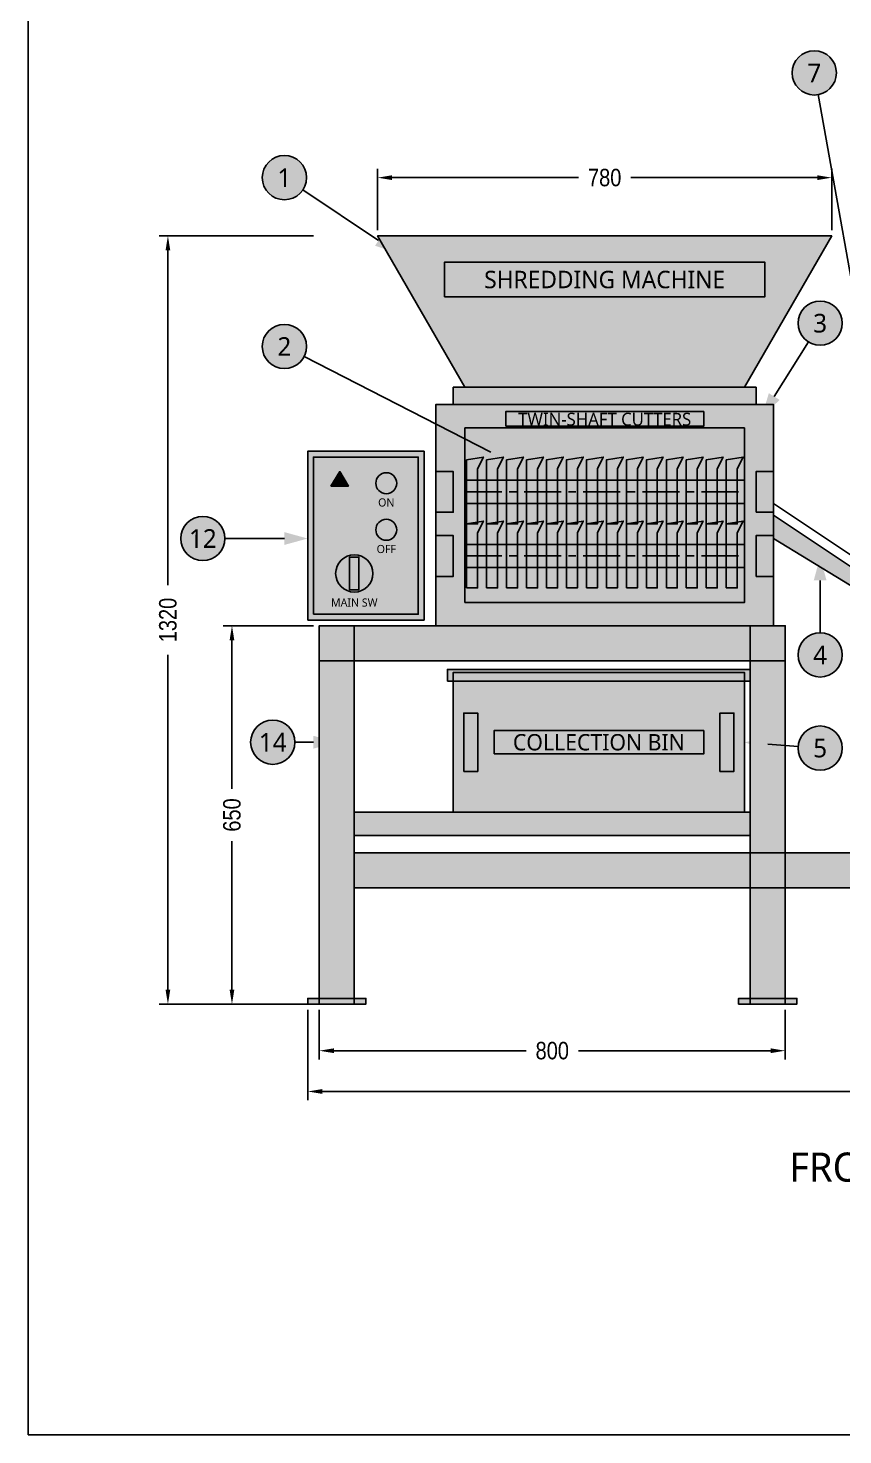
# Model space of a CAD drawing. Header units: millimetres. Extents: x -500 to 5400, y -740 to 3150.
# Drawn here: x -500 to 899, y -740 to 1677 of the extents above; entities that cross this region are included whole.
import ezdxf
from ezdxf.enums import TextEntityAlignment as Align

# ---------------------------------------------------------------- set-up
doc = ezdxf.new("R2010")
doc.units = ezdxf.units.MM
doc.header["$LTSCALE"] = 20
doc.linetypes.add('CENTER', pattern=[5.08, 3.175, -0.635, 0.635, -0.635])
for name, color, linetype in [('BALLOON', 7, 'Continuous'), ('BIN_MOLD', 7, 'Continuous'), ('BLADES', 7, 'Continuous'), ('CENTER', 7, 'CENTER'), ('DIMS', 7, 'Continuous'), ('ELECTRICAL', 7, 'Continuous'), ('FILL', 7, 'Continuous'), ('FRAME', 7, 'Continuous'), ('SHREDDER', 7, 'Continuous'), ('TEXT', 7, 'Continuous'), ('TITLE', 7, 'Continuous')]:
    doc.layers.add(name, color=color, linetype=linetype)
doc.styles.add('OpenSans', font='OpenSans-Regular.ttf')
doc.styles.add('OpenSansCondensed-Light', font='OpenSansCondensed-Light.ttf')
doc.dimstyles.new('MM30', dxfattribs={"dimtxt": 30, "dimasz": 25, "dimexe": 15, "dimexo": 10, "dimgap": 8, "dimtad": 1, "dimdec": 0, "dimcen": 2.5, "dimclrd": 7, "dimclre": 7, "dimclrt": 7, "dimazin": 3, "dimtfac": 1, "dimtmove": 0, "dimatfit": 3})

# ---------------------------------------------------------------- blocks, each defined once
blk = doc.blocks.new('_CLOSEDFILLED')
at = {"color": 0, "linetype": 'BYBLOCK'}
blk.add_solid([(-1, 0.164), (0, 0), (-1, -0.164)], dxfattribs=at)
blk = doc.blocks.new('*D1')
at = {"color": 7}
for p, q in [((-20, -10), (-20, -165)), ((1980, -10), (1980, -165)), ((5, -150), (920, -150)), ((1040, -150), (1955, -150))]:
    blk.add_line(p, q, dxfattribs=at)
at = {"layer": 'Defpoints'}
for p in [(-20, 0), (1980, 0), (-20, -150)]:
    blk.add_point(p, dxfattribs=at)
at = {"layer": 'DIMS', "color": 7, "xscale": 25, "yscale": 25, "rotation": 180}
blk.add_blockref('_CLOSEDFILLED', (-20, -150), dxfattribs=at)
at = {"layer": 'DIMS', "color": 7, "xscale": 25, "yscale": 25}
blk.add_blockref('_CLOSEDFILLED', (1980, -150), dxfattribs=at)
at = {"layer": 'DIMS', "color": 7, "insert": (980, -150), "char_height": 30, "attachment_point": 5, "style": 'OpenSansCondensed-Light'}
blk.add_mtext('2000', dxfattribs=at)
blk = doc.blocks.new('*D2')
at = {"color": 7}
for p, q in [((0, -10), (0, -95)), ((800, -10), (800, -95)), ((25, -80), (355, -80)), ((445, -80), (775, -80))]:
    blk.add_line(p, q, dxfattribs=at)
at = {"layer": 'Defpoints'}
for p in [(0, 0), (800, 0), (0, -80)]:
    blk.add_point(p, dxfattribs=at)
at = {"layer": 'DIMS', "color": 7, "xscale": 25, "yscale": 25, "rotation": 180}
blk.add_blockref('_CLOSEDFILLED', (0, -80), dxfattribs=at)
at = {"layer": 'DIMS', "color": 7, "xscale": 25, "yscale": 25}
blk.add_blockref('_CLOSEDFILLED', (800, -80), dxfattribs=at)
at = {"layer": 'DIMS', "color": 7, "insert": (400, -80), "char_height": 30, "attachment_point": 5, "style": 'OpenSansCondensed-Light'}
blk.add_mtext('800', dxfattribs=at)
blk = doc.blocks.new('*D4')
at = {"color": 7}
for p, q in [((-10, 650), (-165, 650)), ((-150, 370), (-150, 625)), ((-150, 25), (-150, 280)), ((-10, 0), (-165, 0))]:
    blk.add_line(p, q, dxfattribs=at)
at = {"layer": 'Defpoints'}
for p in [(0, 650), (-150, 0), (0, 0)]:
    blk.add_point(p, dxfattribs=at)
at = {"layer": 'DIMS', "color": 7, "xscale": 25, "yscale": 25}
for p, rotation in [((-150, 650), 90), ((-150, 0), 270)]:
    blk.add_blockref('_CLOSEDFILLED', p, dxfattribs=dict(at, rotation=rotation))
at = {"layer": 'DIMS', "color": 7, "insert": (-150, 325), "char_height": 30, "attachment_point": 5, "rotation": 90, "style": 'OpenSansCondensed-Light'}
blk.add_mtext('650', dxfattribs=at)
blk = doc.blocks.new('*D5')
at = {"color": 7}
for p, q in [((-10, 1320), (-275, 1320)), ((-260, 720), (-260, 1295)), ((-260, 25), (-260, 600)), ((-10, 0), (-275, 0))]:
    blk.add_line(p, q, dxfattribs=at)
at = {"layer": 'Defpoints'}
for p in [(0, 1320), (-260, 0), (0, 0)]:
    blk.add_point(p, dxfattribs=at)
at = {"layer": 'DIMS', "color": 7, "xscale": 25, "yscale": 25}
for p, rotation in [((-260, 1320), 90), ((-260, 0), 270)]:
    blk.add_blockref('_CLOSEDFILLED', p, dxfattribs=dict(at, rotation=rotation))
at = {"layer": 'DIMS', "color": 7, "insert": (-260, 660), "char_height": 30, "attachment_point": 5, "rotation": 90, "style": 'OpenSansCondensed-Light'}
blk.add_mtext('1320', dxfattribs=at)
blk = doc.blocks.new('*D7')
at = {"color": 7}
for p, q in [((100, 1330), (100, 1435)), ((880, 1330), (880, 1435)), ((125, 1420), (445, 1420)), ((535, 1420), (855, 1420))]:
    blk.add_line(p, q, dxfattribs=at)
at = {"layer": 'Defpoints'}
for p in [(100, 1420), (100, 1320), (880, 1320)]:
    blk.add_point(p, dxfattribs=at)
at = {"layer": 'DIMS', "color": 7, "xscale": 25, "yscale": 25, "rotation": 180}
blk.add_blockref('_CLOSEDFILLED', (100, 1420), dxfattribs=at)
at = {"layer": 'DIMS', "color": 7, "xscale": 25, "yscale": 25}
blk.add_blockref('_CLOSEDFILLED', (880, 1420), dxfattribs=at)
at = {"layer": 'DIMS', "color": 7, "insert": (490, 1420), "char_height": 30, "attachment_point": 5, "style": 'OpenSansCondensed-Light'}
blk.add_mtext('780', dxfattribs=at)

msp = doc.modelspace()

# ---------------------------------------------------------------- hatches: boundary and pattern name
at = {"layer": 'FILL', "true_color": 0xffffff}
h = msp.add_hatch(color=7, dxfattribs=at)
h.dxf.hatch_style = 1
h.paths.add_polyline_path([(888, 1600), (887.7, 1605), (886.7, 1609.8), (885.1, 1614.5), (882.9, 1619), (880.1, 1623.1), (876.9, 1626.9), (873.1, 1630.1), (869, 1632.9), (864.5, 1635.1), (859.8, 1636.7), (855, 1637.7), (850, 1638), (845, 1637.7), (840.2, 1636.7), (835.5, 1635.1), (831, 1632.9), (826.9, 1630.1), (823.1, 1626.9), (819.9, 1623.1), (817.1, 1619), (814.9, 1614.5), (813.3, 1609.8), (812.3, 1605), (812, 1600), (812.3, 1595), (813.3, 1590.2), (814.9, 1585.5), (817.1, 1581), (819.9, 1576.9), (823.1, 1573.1), (826.9, 1569.9), (831, 1567.1), (835.5, 1564.9), (840.2, 1563.3), (845, 1562.3), (850, 1562), (855, 1562.3), (859.8, 1563.3), (864.5, 1564.9), (869, 1567.1), (873.1, 1569.9), (876.9, 1573.1), (880.1, 1576.9), (882.9, 1581), (885.1, 1585.5), (886.7, 1590.2), (887.7, 1595)])
h = msp.add_hatch(color=7, dxfattribs=at)
h.dxf.hatch_style = 1
h.paths.add_polyline_path([(-22, 1420), (-22.3, 1425), (-23.3, 1429.8), (-24.9, 1434.5), (-27.1, 1439), (-29.9, 1443.1), (-33.1, 1446.9), (-36.9, 1450.1), (-41, 1452.9), (-45.5, 1455.1), (-50.2, 1456.7), (-55, 1457.7), (-60, 1458), (-65, 1457.7), (-69.8, 1456.7), (-74.5, 1455.1), (-79, 1452.9), (-83.1, 1450.1), (-86.9, 1446.9), (-90.1, 1443.1), (-92.9, 1439), (-95.1, 1434.5), (-96.7, 1429.8), (-97.7, 1425), (-98, 1420), (-97.7, 1415), (-96.7, 1410.2), (-95.1, 1405.5), (-92.9, 1401), (-90.1, 1396.9), (-86.9, 1393.1), (-83.1, 1389.9), (-79, 1387.1), (-74.5, 1384.9), (-69.8, 1383.3), (-65, 1382.3), (-60, 1382), (-55, 1382.3), (-50.2, 1383.3), (-45.5, 1384.9), (-41, 1387.1), (-36.9, 1389.9), (-33.1, 1393.1), (-29.9, 1396.9), (-27.1, 1401), (-24.9, 1405.5), (-23.3, 1410.2), (-22.3, 1415)])
at = {"layer": 'FILL', "true_color": 0x44474c}
h = msp.add_hatch(color=7, dxfattribs=at)
h.dxf.hatch_style = 1
h.paths.add_polyline_path([(250, 1060), (730, 1060), (880, 1320), (100, 1320)])
at = {"layer": 'FILL', "true_color": 0xffffff}
h = msp.add_hatch(color=7, dxfattribs=at)
h.dxf.hatch_style = 1
h.paths.add_polyline_path([(215, 1215), (765, 1215), (765, 1275), (215, 1275)])
h = msp.add_hatch(color=7, dxfattribs=at)
h.dxf.hatch_style = 1
h.paths.add_polyline_path([(898, 1170), (897.7, 1175), (896.7, 1179.8), (895.1, 1184.5), (892.9, 1189), (890.1, 1193.1), (886.9, 1196.9), (883.1, 1200.1), (879, 1202.9), (874.5, 1205.1), (869.8, 1206.7), (865, 1207.7), (860, 1208), (855, 1207.7), (850.2, 1206.7), (845.5, 1205.1), (841, 1202.9), (836.9, 1200.1), (833.1, 1196.9), (829.9, 1193.1), (827.1, 1189), (824.9, 1184.5), (823.3, 1179.8), (822.3, 1175), (822, 1170), (822.3, 1165), (823.3, 1160.2), (824.9, 1155.5), (827.1, 1151), (829.9, 1146.9), (833.1, 1143.1), (836.9, 1139.9), (841, 1137.1), (845.5, 1134.9), (850.2, 1133.3), (855, 1132.3), (860, 1132), (865, 1132.3), (869.8, 1133.3), (874.5, 1134.9), (879, 1137.1), (883.1, 1139.9), (886.9, 1143.1), (890.1, 1146.9), (892.9, 1151), (895.1, 1155.5), (896.7, 1160.2), (897.7, 1165)])
h = msp.add_hatch(color=7, dxfattribs=at)
h.dxf.hatch_style = 1
h.paths.add_polyline_path([(-22, 1130), (-22.3, 1135), (-23.3, 1139.8), (-24.9, 1144.5), (-27.1, 1149), (-29.9, 1153.1), (-33.1, 1156.9), (-36.9, 1160.1), (-41, 1162.9), (-45.5, 1165.1), (-50.2, 1166.7), (-55, 1167.7), (-60, 1168), (-65, 1167.7), (-69.8, 1166.7), (-74.5, 1165.1), (-79, 1162.9), (-83.1, 1160.1), (-86.9, 1156.9), (-90.1, 1153.1), (-92.9, 1149), (-95.1, 1144.5), (-96.7, 1139.8), (-97.7, 1135), (-98, 1130), (-97.7, 1125), (-96.7, 1120.2), (-95.1, 1115.5), (-92.9, 1111), (-90.1, 1106.9), (-86.9, 1103.1), (-83.1, 1099.9), (-79, 1097.1), (-74.5, 1094.9), (-69.8, 1093.3), (-65, 1092.3), (-60, 1092), (-55, 1092.3), (-50.2, 1093.3), (-45.5, 1094.9), (-41, 1097.1), (-36.9, 1099.9), (-33.1, 1103.1), (-29.9, 1106.9), (-27.1, 1111), (-24.9, 1115.5), (-23.3, 1120.2), (-22.3, 1125)])
at = {"layer": 'FILL', "true_color": 0x44474c}
h = msp.add_hatch(color=7, dxfattribs=at)
h.dxf.hatch_style = 1
h.paths.add_polyline_path([(230, 1030), (750, 1030), (750, 1060), (230, 1060)])
h = msp.add_hatch(color=7, dxfattribs=at)
h.dxf.hatch_style = 1
h.paths.add_polyline_path([(200, 650), (780, 650), (780, 1030), (200, 1030)])
at = {"layer": 'FILL', "true_color": 0xffffff}
h = msp.add_hatch(color=7, dxfattribs=at)
h.dxf.hatch_style = 1
h.paths.add_polyline_path([(320, 993), (660, 993), (660, 1018), (320, 1018)])
at = {"layer": 'FILL', "true_color": 0x1c1d20}
h = msp.add_hatch(color=7, dxfattribs=at)
h.dxf.hatch_style = 1
h.paths.add_polyline_path([(250, 690), (730, 690), (730, 990), (250, 990)])
at = {"layer": 'FILL', "true_color": 0xe6e6e2}
h = msp.add_hatch(color=7, dxfattribs=at)
h.dxf.hatch_style = 1
h.paths.add_polyline_path([(-20, 660), (180, 660), (180, 950), (-20, 950)])
h = msp.add_hatch(color=7, dxfattribs=at)
h.dxf.hatch_style = 1
h.paths.add_polyline_path([(-10, 670), (170, 670), (170, 940), (-10, 940)])
at = {"layer": 'FILL', "true_color": 0xb2b5b9}
h = msp.add_hatch(color=7, dxfattribs=at)
h.dxf.hatch_style = 1
h.paths.add_polyline_path([(253, 825), (271.9, 825), (271.9, 920), (281.9, 940), (253, 935)])
h = msp.add_hatch(color=7, dxfattribs=at)
h.dxf.hatch_style = 1
h.paths.add_polyline_path([(287.3, 825), (306.1, 825), (306.1, 920), (316.1, 940), (287.3, 935)])
h = msp.add_hatch(color=7, dxfattribs=at)
h.dxf.hatch_style = 1
h.paths.add_polyline_path([(321.6, 825), (340.4, 825), (340.4, 920), (350.4, 940), (321.6, 935)])
h = msp.add_hatch(color=7, dxfattribs=at)
h.dxf.hatch_style = 1
h.paths.add_polyline_path([(355.9, 825), (374.7, 825), (374.7, 920), (384.7, 940), (355.9, 935)])
h = msp.add_hatch(color=7, dxfattribs=at)
h.dxf.hatch_style = 1
h.paths.add_polyline_path([(390.1, 825), (409, 825), (409, 920), (419, 940), (390.1, 935)])
h = msp.add_hatch(color=7, dxfattribs=at)
h.dxf.hatch_style = 1
h.paths.add_polyline_path([(424.4, 825), (443.3, 825), (443.3, 920), (453.3, 940), (424.4, 935)])
h = msp.add_hatch(color=7, dxfattribs=at)
h.dxf.hatch_style = 1
h.paths.add_polyline_path([(458.7, 825), (477.6, 825), (477.6, 920), (487.6, 940), (458.7, 935)])
h = msp.add_hatch(color=7, dxfattribs=at)
h.dxf.hatch_style = 1
h.paths.add_polyline_path([(493, 825), (511.9, 825), (511.9, 920), (521.9, 940), (493, 935)])
h = msp.add_hatch(color=7, dxfattribs=at)
h.dxf.hatch_style = 1
h.paths.add_polyline_path([(527.3, 825), (546.1, 825), (546.1, 920), (556.1, 940), (527.3, 935)])
h = msp.add_hatch(color=7, dxfattribs=at)
h.dxf.hatch_style = 1
h.paths.add_polyline_path([(561.6, 825), (580.4, 825), (580.4, 920), (590.4, 940), (561.6, 935)])
h = msp.add_hatch(color=7, dxfattribs=at)
h.dxf.hatch_style = 1
h.paths.add_polyline_path([(595.9, 825), (614.7, 825), (614.7, 920), (624.7, 940), (595.9, 935)])
h = msp.add_hatch(color=7, dxfattribs=at)
h.dxf.hatch_style = 1
h.paths.add_polyline_path([(630.1, 825), (649, 825), (649, 920), (659, 940), (630.1, 935)])
h = msp.add_hatch(color=7, dxfattribs=at)
h.dxf.hatch_style = 1
h.paths.add_polyline_path([(664.4, 825), (683.3, 825), (683.3, 920), (693.3, 940), (664.4, 935)])
h = msp.add_hatch(color=7, dxfattribs=at)
h.dxf.hatch_style = 1
h.paths.add_polyline_path([(698.7, 825), (717.6, 825), (717.6, 920), (727.6, 940), (698.7, 935)])
at = {"layer": 'FILL', "true_color": 0xf5c800}
h = msp.add_hatch(color=7, dxfattribs=at)
h.dxf.hatch_style = 1
h.paths.add_polyline_path([(20, 890), (50, 890), (35, 915)])
at = {"layer": 'FILL', "true_color": 0x239b41}
h = msp.add_hatch(color=7, dxfattribs=at)
h.dxf.hatch_style = 1
h.paths.add_polyline_path([(133, 895), (132.8, 897.3), (132.4, 899.7), (131.6, 901.9), (130.6, 904), (129.3, 906), (127.7, 907.7), (126, 909.3), (124, 910.6), (121.9, 911.6), (119.7, 912.4), (117.3, 912.8), (115, 913), (112.7, 912.8), (110.3, 912.4), (108.1, 911.6), (106, 910.6), (104, 909.3), (102.3, 907.7), (100.7, 906), (99.4, 904), (98.4, 901.9), (97.6, 899.7), (97.2, 897.3), (97, 895), (97.2, 892.7), (97.6, 890.3), (98.4, 888.1), (99.4, 886), (100.7, 884), (102.3, 882.3), (104, 880.7), (106, 879.4), (108.1, 878.4), (110.3, 877.6), (112.7, 877.2), (115, 877), (117.3, 877.2), (119.7, 877.6), (121.9, 878.4), (124, 879.4), (126, 880.7), (127.7, 882.3), (129.3, 884), (130.6, 886), (131.6, 888.1), (132.4, 890.3), (132.8, 892.7)])
at = {"layer": 'FILL', "true_color": 0x44474c}
h = msp.add_hatch(color=7, dxfattribs=at)
h.dxf.hatch_style = 1
h.paths.add_polyline_path([(200, 845), (230, 845), (230, 915), (200, 915)])
at = {"layer": 'FILL', "true_color": 0x787a7e}
h = msp.add_hatch(color=7, dxfattribs=at)
h.dxf.hatch_style = 1
h.paths.add_polyline_path([(250, 860), (730, 860), (730, 900), (250, 900)])
at = {"layer": 'FILL', "true_color": 0x44474c}
h = msp.add_hatch(color=7, dxfattribs=at)
h.dxf.hatch_style = 1
h.paths.add_polyline_path([(750, 845), (780, 845), (780, 915), (750, 915)])
at = {"layer": 'FILL', "true_color": 0xffffff}
h = msp.add_hatch(color=7, dxfattribs=at)
h.dxf.hatch_style = 1
h.paths.add_polyline_path([(-162, 800), (-162.3, 805), (-163.3, 809.8), (-164.9, 814.5), (-167.1, 819), (-169.9, 823.1), (-173.1, 826.9), (-176.9, 830.1), (-181, 832.9), (-185.5, 835.1), (-190.2, 836.7), (-195, 837.7), (-200, 838), (-205, 837.7), (-209.8, 836.7), (-214.5, 835.1), (-219, 832.9), (-223.1, 830.1), (-226.9, 826.9), (-230.1, 823.1), (-232.9, 819), (-235.1, 814.5), (-236.7, 809.8), (-237.7, 805), (-238, 800), (-237.7, 795), (-236.7, 790.2), (-235.1, 785.5), (-232.9, 781), (-230.1, 776.9), (-226.9, 773.1), (-223.1, 769.9), (-219, 767.1), (-214.5, 764.9), (-209.8, 763.3), (-205, 762.3), (-200, 762), (-195, 762.3), (-190.2, 763.3), (-185.5, 764.9), (-181, 767.1), (-176.9, 769.9), (-173.1, 773.1), (-169.9, 776.9), (-167.1, 781), (-164.9, 785.5), (-163.3, 790.2), (-162.3, 795)])
at = {"layer": 'FILL', "true_color": 0xcd2323}
h = msp.add_hatch(color=7, dxfattribs=at)
h.dxf.hatch_style = 1
h.paths.add_polyline_path([(133, 815), (132.8, 817.3), (132.4, 819.7), (131.6, 821.9), (130.6, 824), (129.3, 826), (127.7, 827.7), (126, 829.3), (124, 830.6), (121.9, 831.6), (119.7, 832.4), (117.3, 832.8), (115, 833), (112.7, 832.8), (110.3, 832.4), (108.1, 831.6), (106, 830.6), (104, 829.3), (102.3, 827.7), (100.7, 826), (99.4, 824), (98.4, 821.9), (97.6, 819.7), (97.2, 817.3), (97, 815), (97.2, 812.7), (97.6, 810.3), (98.4, 808.1), (99.4, 806), (100.7, 804), (102.3, 802.3), (104, 800.7), (106, 799.4), (108.1, 798.4), (110.3, 797.6), (112.7, 797.2), (115, 797), (117.3, 797.2), (119.7, 797.6), (121.9, 798.4), (124, 799.4), (126, 800.7), (127.7, 802.3), (129.3, 804), (130.6, 806), (131.6, 808.1), (132.4, 810.3), (132.8, 812.7)])
at = {"layer": 'FILL', "true_color": 0xb2b5b9}
h = msp.add_hatch(color=7, dxfattribs=at)
h.dxf.hatch_style = 1
h.paths.add_polyline_path([(253, 715), (271.9, 715), (271.9, 810), (281.9, 830), (253, 825)])
h = msp.add_hatch(color=7, dxfattribs=at)
h.dxf.hatch_style = 1
h.paths.add_polyline_path([(287.3, 715), (306.1, 715), (306.1, 810), (316.1, 830), (287.3, 825)])
h = msp.add_hatch(color=7, dxfattribs=at)
h.dxf.hatch_style = 1
h.paths.add_polyline_path([(321.6, 715), (340.4, 715), (340.4, 810), (350.4, 830), (321.6, 825)])
h = msp.add_hatch(color=7, dxfattribs=at)
h.dxf.hatch_style = 1
h.paths.add_polyline_path([(355.9, 715), (374.7, 715), (374.7, 810), (384.7, 830), (355.9, 825)])
h = msp.add_hatch(color=7, dxfattribs=at)
h.dxf.hatch_style = 1
h.paths.add_polyline_path([(390.1, 715), (409, 715), (409, 810), (419, 830), (390.1, 825)])
h = msp.add_hatch(color=7, dxfattribs=at)
h.dxf.hatch_style = 1
h.paths.add_polyline_path([(424.4, 715), (443.3, 715), (443.3, 810), (453.3, 830), (424.4, 825)])
h = msp.add_hatch(color=7, dxfattribs=at)
h.dxf.hatch_style = 1
h.paths.add_polyline_path([(458.7, 715), (477.6, 715), (477.6, 810), (487.6, 830), (458.7, 825)])
h = msp.add_hatch(color=7, dxfattribs=at)
h.dxf.hatch_style = 1
h.paths.add_polyline_path([(493, 715), (511.9, 715), (511.9, 810), (521.9, 830), (493, 825)])
h = msp.add_hatch(color=7, dxfattribs=at)
h.dxf.hatch_style = 1
h.paths.add_polyline_path([(527.3, 715), (546.1, 715), (546.1, 810), (556.1, 830), (527.3, 825)])
h = msp.add_hatch(color=7, dxfattribs=at)
h.dxf.hatch_style = 1
h.paths.add_polyline_path([(561.6, 715), (580.4, 715), (580.4, 810), (590.4, 830), (561.6, 825)])
h = msp.add_hatch(color=7, dxfattribs=at)
h.dxf.hatch_style = 1
h.paths.add_polyline_path([(595.9, 715), (614.7, 715), (614.7, 810), (624.7, 830), (595.9, 825)])
h = msp.add_hatch(color=7, dxfattribs=at)
h.dxf.hatch_style = 1
h.paths.add_polyline_path([(630.1, 715), (649, 715), (649, 810), (659, 830), (630.1, 825)])
h = msp.add_hatch(color=7, dxfattribs=at)
h.dxf.hatch_style = 1
h.paths.add_polyline_path([(664.4, 715), (683.3, 715), (683.3, 810), (693.3, 830), (664.4, 825)])
h = msp.add_hatch(color=7, dxfattribs=at)
h.dxf.hatch_style = 1
h.paths.add_polyline_path([(698.7, 715), (717.6, 715), (717.6, 810), (727.6, 830), (698.7, 825)])
at = {"layer": 'FILL', "true_color": 0x44474c}
h = msp.add_hatch(color=7, dxfattribs=at)
h.dxf.hatch_style = 1
h.paths.add_polyline_path([(780, 840), (960, 720), (960, 690), (780, 800)])
h = msp.add_hatch(color=7, dxfattribs=at)
h.dxf.hatch_style = 1
h.paths.add_polyline_path([(200, 735), (230, 735), (230, 805), (200, 805)])
h = msp.add_hatch(color=7, dxfattribs=at)
h.dxf.hatch_style = 1
h.paths.add_polyline_path([(750, 735), (780, 735), (780, 805), (750, 805)])
at = {"layer": 'FILL', "true_color": 0x787a7e}
h = msp.add_hatch(color=7, dxfattribs=at)
h.dxf.hatch_style = 1
h.paths.add_polyline_path([(250, 750), (730, 750), (730, 790), (250, 790)])
at = {"layer": 'FILL', "true_color": 0xf5c800}
h = msp.add_hatch(color=7, dxfattribs=at)
h.dxf.hatch_style = 1
h.paths.add_polyline_path([(92, 740), (91.7, 744.2), (90.9, 748.3), (89.6, 752.2), (87.7, 756), (85.4, 759.5), (82.6, 762.6), (79.5, 765.4), (76, 767.7), (72.2, 769.6), (68.3, 770.9), (64.2, 771.7), (60, 772), (55.8, 771.7), (51.7, 770.9), (47.8, 769.6), (44, 767.7), (40.5, 765.4), (37.4, 762.6), (34.6, 759.5), (32.3, 756), (30.4, 752.2), (29.1, 748.3), (28.3, 744.2), (28, 740), (28.3, 735.8), (29.1, 731.7), (30.4, 727.8), (32.3, 724), (34.6, 720.5), (37.4, 717.4), (40.5, 714.6), (44, 712.3), (47.8, 710.4), (51.7, 709.1), (55.8, 708.3), (60, 708), (64.2, 708.3), (68.3, 709.1), (72.2, 710.4), (76, 712.3), (79.5, 714.6), (82.6, 717.4), (85.4, 720.5), (87.7, 724), (89.6, 727.8), (90.9, 731.7), (91.7, 735.8)])
at = {"layer": 'FILL', "true_color": 0xcd2323}
h = msp.add_hatch(color=7, dxfattribs=at)
h.dxf.hatch_style = 1
h.paths.add_polyline_path([(52, 712), (68, 712), (68, 768), (52, 768)])
at = {"layer": 'FILL', "true_color": 0x373b42}
h = msp.add_hatch(color=7, dxfattribs=at)
h.dxf.hatch_style = 1
h.paths.add_polyline_path([(0, 0), (60, 0), (60, 650), (0, 650)])
h = msp.add_hatch(color=7, dxfattribs=at)
h.dxf.hatch_style = 1
h.paths.add_polyline_path([(0, 590), (800, 590), (800, 650), (0, 650)])
h = msp.add_hatch(color=7, dxfattribs=at)
h.dxf.hatch_style = 1
h.paths.add_polyline_path([(740, 0), (800, 0), (800, 650), (740, 650)])
at = {"layer": 'FILL', "true_color": 0xffffff}
h = msp.add_hatch(color=7, dxfattribs=at)
h.dxf.hatch_style = 1
h.paths.add_polyline_path([(898, 600), (897.7, 605), (896.7, 609.8), (895.1, 614.5), (892.9, 619), (890.1, 623.1), (886.9, 626.9), (883.1, 630.1), (879, 632.9), (874.5, 635.1), (869.8, 636.7), (865, 637.7), (860, 638), (855, 637.7), (850.2, 636.7), (845.5, 635.1), (841, 632.9), (836.9, 630.1), (833.1, 626.9), (829.9, 623.1), (827.1, 619), (824.9, 614.5), (823.3, 609.8), (822.3, 605), (822, 600), (822.3, 595), (823.3, 590.2), (824.9, 585.5), (827.1, 581), (829.9, 576.9), (833.1, 573.1), (836.9, 569.9), (841, 567.1), (845.5, 564.9), (850.2, 563.3), (855, 562.3), (860, 562), (865, 562.3), (869.8, 563.3), (874.5, 564.9), (879, 567.1), (883.1, 569.9), (886.9, 573.1), (890.1, 576.9), (892.9, 581), (895.1, 585.5), (896.7, 590.2), (897.7, 595)])
at = {"layer": 'FILL', "true_color": 0x505358}
h = msp.add_hatch(color=7, dxfattribs=at)
h.dxf.hatch_style = 1
h.paths.add_polyline_path([(220, 555), (740, 555), (740, 575), (220, 575)])
h = msp.add_hatch(color=7, dxfattribs=at)
h.dxf.hatch_style = 1
h.paths.add_polyline_path([(230, 330), (730, 330), (730, 570), (230, 570)])
at = {"layer": 'FILL', "true_color": 0xffffff}
h = msp.add_hatch(color=7, dxfattribs=at)
h.dxf.hatch_style = 1
h.paths.add_polyline_path([(-42, 450), (-42.3, 455), (-43.3, 459.8), (-44.9, 464.5), (-47.1, 469), (-49.9, 473.1), (-53.1, 476.9), (-56.9, 480.1), (-61, 482.9), (-65.5, 485.1), (-70.2, 486.7), (-75, 487.7), (-80, 488), (-85, 487.7), (-89.8, 486.7), (-94.5, 485.1), (-99, 482.9), (-103.1, 480.1), (-106.9, 476.9), (-110.1, 473.1), (-112.9, 469), (-115.1, 464.5), (-116.7, 459.8), (-117.7, 455), (-118, 450), (-117.7, 445), (-116.7, 440.2), (-115.1, 435.5), (-112.9, 431), (-110.1, 426.9), (-106.9, 423.1), (-103.1, 419.9), (-99, 417.1), (-94.5, 414.9), (-89.8, 413.3), (-85, 412.3), (-80, 412), (-75, 412.3), (-70.2, 413.3), (-65.5, 414.9), (-61, 417.1), (-56.9, 419.9), (-53.1, 423.1), (-49.9, 426.9), (-47.1, 431), (-44.9, 435.5), (-43.3, 440.2), (-42.3, 445)])
at = {"layer": 'FILL', "true_color": 0x505358}
h = msp.add_hatch(color=7, dxfattribs=at)
h.dxf.hatch_style = 1
h.paths.add_polyline_path([(248, 400), (272, 400), (272, 500), (248, 500)])
h = msp.add_hatch(color=7, dxfattribs=at)
h.dxf.hatch_style = 1
h.paths.add_polyline_path([(688, 400), (712, 400), (712, 500), (688, 500)])
at = {"layer": 'FILL', "true_color": 0xffffff}
h = msp.add_hatch(color=7, dxfattribs=at)
h.dxf.hatch_style = 1
h.paths.add_polyline_path([(300, 430), (660, 430), (660, 470), (300, 470)])
h = msp.add_hatch(color=7, dxfattribs=at)
h.dxf.hatch_style = 1
h.paths.add_polyline_path([(898, 440), (897.7, 445), (896.7, 449.8), (895.1, 454.5), (892.9, 459), (890.1, 463.1), (886.9, 466.9), (883.1, 470.1), (879, 472.9), (874.5, 475.1), (869.8, 476.7), (865, 477.7), (860, 478), (855, 477.7), (850.2, 476.7), (845.5, 475.1), (841, 472.9), (836.9, 470.1), (833.1, 466.9), (829.9, 463.1), (827.1, 459), (824.9, 454.5), (823.3, 449.8), (822.3, 445), (822, 440), (822.3, 435), (823.3, 430.2), (824.9, 425.5), (827.1, 421), (829.9, 416.9), (833.1, 413.1), (836.9, 409.9), (841, 407.1), (845.5, 404.9), (850.2, 403.3), (855, 402.3), (860, 402), (865, 402.3), (869.8, 403.3), (874.5, 404.9), (879, 407.1), (883.1, 409.9), (886.9, 413.1), (890.1, 416.9), (892.9, 421), (895.1, 425.5), (896.7, 430.2), (897.7, 435)])
at = {"layer": 'FILL', "true_color": 0x373b42}
h = msp.add_hatch(color=7, dxfattribs=at)
h.dxf.hatch_style = 1
h.paths.add_polyline_path([(60, 290), (740, 290), (740, 330), (60, 330)])
h = msp.add_hatch(color=7, dxfattribs=at)
h.dxf.hatch_style = 1
h.paths.add_polyline_path([(60, 200), (1640, 200), (1640, 260), (60, 260)])
h = msp.add_hatch(color=7, dxfattribs=at)
h.dxf.hatch_style = 1
h.paths.add_polyline_path([(800, 200), (920, 200), (920, 260), (800, 260)])
h = msp.add_hatch(color=7, dxfattribs=at)
h.dxf.hatch_style = 1
h.paths.add_polyline_path([(-20, 0), (80, 0), (80, 10), (-20, 10)])
h = msp.add_hatch(color=7, dxfattribs=at)
h.dxf.hatch_style = 1
h.paths.add_polyline_path([(720, 0), (820, 0), (820, 10), (720, 10)])

# ---------------------------------------------------------------- linework, layer by layer
at = {"layer": 'BALLOON'}
for p, q in [((856.7, 1562.6), (943, 1079.4)), ((-28.4, 1398.9), (101.7, 1312.2)), ((839.9, 1137.8), (781.2, 1043.9)), ((-26.2, 1112.7), (294.4, 948.3)), ((-162, 800), (-60, 800)), ((860, 638), (860, 728)), ((-42, 450), (-10, 450)), ((822.1, 442.9), (769.9, 446.9))]:
    msp.add_line(p, q, dxfattribs=at)
for centre in [(850, 1600), (-60, 1420), (860, 1170), (-60, 1130), (-200, 800), (860, 600), (-80, 450), (860, 440)]:
    msp.add_circle(centre, 38, dxfattribs=at)
for points in [[(135, 1290), (107.8, 1321.3), (95.6, 1303)], [(760, 1010), (790.5, 1038.1), (771.9, 1049.7)], [(330, 930), (299.4, 958), (289.4, 938.5)], [(-20, 800), (-60, 811), (-60, 789)], [(860, 768), (849, 728), (871, 728)], [(30, 450), (-10, 461), (-10, 439)], [(730, 450), (769, 436), (770.7, 457.9)]]:
    msp.add_solid(points, dxfattribs=at)
at = {"layer": 'BIN_MOLD'}
for points in [[(220, 555), (740, 555), (740, 575), (220, 575)], [(230, 330), (730, 330), (730, 570), (230, 570)], [(248, 400), (272, 400), (272, 500), (248, 500)], [(688, 400), (712, 400), (712, 500), (688, 500)]]:
    msp.add_lwpolyline(points, close=True, dxfattribs=at)
at = {"layer": 'BLADES'}
for points in [[(253, 825), (271.9, 825), (271.9, 920), (281.9, 940), (253, 935)], [(287.3, 825), (306.1, 825), (306.1, 920), (316.1, 940), (287.3, 935)], [(321.6, 825), (340.4, 825), (340.4, 920), (350.4, 940), (321.6, 935)], [(355.9, 825), (374.7, 825), (374.7, 920), (384.7, 940), (355.9, 935)], [(390.1, 825), (409, 825), (409, 920), (419, 940), (390.1, 935)], [(424.4, 825), (443.3, 825), (443.3, 920), (453.3, 940), (424.4, 935)], [(458.7, 825), (477.6, 825), (477.6, 920), (487.6, 940), (458.7, 935)], [(493, 825), (511.9, 825), (511.9, 920), (521.9, 940), (493, 935)], [(527.3, 825), (546.1, 825), (546.1, 920), (556.1, 940), (527.3, 935)], [(561.6, 825), (580.4, 825), (580.4, 920), (590.4, 940), (561.6, 935)], [(595.9, 825), (614.7, 825), (614.7, 920), (624.7, 940), (595.9, 935)], [(630.1, 825), (649, 825), (649, 920), (659, 940), (630.1, 935)], [(664.4, 825), (683.3, 825), (683.3, 920), (693.3, 940), (664.4, 935)], [(698.7, 825), (717.6, 825), (717.6, 920), (727.6, 940), (698.7, 935)], [(250, 860), (730, 860), (730, 900), (250, 900)], [(253, 715), (271.9, 715), (271.9, 810), (281.9, 830), (253, 825)], [(287.3, 715), (306.1, 715), (306.1, 810), (316.1, 830), (287.3, 825)], [(321.6, 715), (340.4, 715), (340.4, 810), (350.4, 830), (321.6, 825)], [(355.9, 715), (374.7, 715), (374.7, 810), (384.7, 830), (355.9, 825)], [(390.1, 715), (409, 715), (409, 810), (419, 830), (390.1, 825)], [(424.4, 715), (443.3, 715), (443.3, 810), (453.3, 830), (424.4, 825)], [(458.7, 715), (477.6, 715), (477.6, 810), (487.6, 830), (458.7, 825)], [(493, 715), (511.9, 715), (511.9, 810), (521.9, 830), (493, 825)], [(527.3, 715), (546.1, 715), (546.1, 810), (556.1, 830), (527.3, 825)], [(561.6, 715), (580.4, 715), (580.4, 810), (590.4, 830), (561.6, 825)], [(595.9, 715), (614.7, 715), (614.7, 810), (624.7, 830), (595.9, 825)], [(630.1, 715), (649, 715), (649, 810), (659, 830), (630.1, 825)], [(664.4, 715), (683.3, 715), (683.3, 810), (693.3, 830), (664.4, 825)], [(698.7, 715), (717.6, 715), (717.6, 810), (727.6, 830), (698.7, 825)], [(250, 750), (730, 750), (730, 790), (250, 790)]]:
    msp.add_lwpolyline(points, close=True, dxfattribs=at)
at = {"layer": 'CENTER'}
for p, q in [((250, 880), (730, 880)), ((250, 770), (730, 770))]:
    msp.add_line(p, q, dxfattribs=at)
at = {"layer": 'ELECTRICAL'}
for points in [[(-20, 660), (180, 660), (180, 950), (-20, 950)], [(-10, 670), (170, 670), (170, 940), (-10, 940)], [(20, 890), (50, 890), (35, 915)], [(52, 712), (68, 712), (68, 768), (52, 768)]]:
    msp.add_lwpolyline(points, close=True, dxfattribs=at)
for centre, radius in [((115, 895), 18), ((115, 815), 18), ((60, 740), 32)]:
    msp.add_circle(centre, radius, dxfattribs=at)
at = {"layer": 'FRAME'}
for points in [[(0, 0), (60, 0), (60, 650), (0, 650)], [(0, 590), (800, 590), (800, 650), (0, 650)], [(740, 0), (800, 0), (800, 650), (740, 650)], [(60, 290), (740, 290), (740, 330), (60, 330)], [(60, 200), (1640, 200), (1640, 260), (60, 260)], [(800, 200), (920, 200), (920, 260), (800, 260)], [(-20, 0), (80, 0), (80, 10), (-20, 10)], [(720, 0), (820, 0), (820, 10), (720, 10)]]:
    msp.add_lwpolyline(points, close=True, dxfattribs=at)
at = {"layer": 'SHREDDER'}
msp.add_line((780, 860), (960, 740), dxfattribs=at)
for points in [[(250, 1060), (730, 1060), (880, 1320), (100, 1320)], [(230, 1030), (750, 1030), (750, 1060), (230, 1060)], [(200, 650), (780, 650), (780, 1030), (200, 1030)], [(250, 690), (730, 690), (730, 990), (250, 990)], [(200, 845), (230, 845), (230, 915), (200, 915)], [(750, 845), (780, 845), (780, 915), (750, 915)], [(780, 840), (960, 720), (960, 690), (780, 800)], [(200, 735), (230, 735), (230, 805), (200, 805)], [(750, 735), (780, 735), (780, 805), (750, 805)]]:
    msp.add_lwpolyline(points, close=True, dxfattribs=at)
at = {"layer": 'TEXT'}
for points in [[(215, 1215), (765, 1215), (765, 1275), (215, 1275)], [(320, 993), (660, 993), (660, 1018), (320, 1018)], [(300, 430), (660, 430), (660, 470), (300, 470)]]:
    msp.add_lwpolyline(points, close=True, dxfattribs=at)
at = {"layer": 'TITLE'}
msp.add_lwpolyline([(-500, -740), (5400, -740), (5400, 3150), (-500, 3150)], close=True, dxfattribs=at)

# ---------------------------------------------------------------- texts
at = {"layer": 'BALLOON', "style": 'OpenSans'}
for s, p in [('7', (850, 1600)), ('1', (-60, 1420)), ('3', (860, 1170)), ('2', (-60, 1130)), ('12', (-200, 800)), ('4', (860, 600)), ('14', (-80, 450)), ('5', (860, 440))]:
    msp.add_text(s, height=32, dxfattribs=at).set_placement(p, align=Align.MIDDLE_CENTER)
at = {"layer": 'TEXT', "style": 'OpenSans'}
for s, height, p in [('SHREDDING MACHINE', 30, (490, 1245)), ('TWIN-SHAFT CUTTERS', 22, (490, 1005)), ('ON', 14, (115, 862)), ('OFF', 14, (115, 782)), ('MAIN SW', 14, (60, 690)), ('COLLECTION BIN', 28, (480, 450)), ('FRONT VIEW', 50, (1000, -280))]:
    msp.add_text(s, height=height, dxfattribs=at).set_placement(p, align=Align.MIDDLE_CENTER)

# ---------------------------------------------------------------- dimensions: what is measured, and where the dimension line sits
at = {"layer": 'DIMS'}
for base, p1, p2, picture, middle in [((100, 1420), (100, 1320), (880, 1320), '*D7', (490, 1420)), ((-20, -150), (-20, 0), (1980, 0), '*D1', (980, -150)), ((0, -80), (0, 0), (800, 0), '*D2', (400, -80))]:
    dim = msp.add_linear_dim(base=base, p1=p1, p2=p2, dimstyle='MM30', dxfattribs=at)
    dim.commit()
    dim.dimension.update_dxf_attribs({"geometry": picture, "text_midpoint": middle})
for base, p2, picture, middle in [((-260, 0), (0, 1320), '*D5', (-260, 660)), ((-150, 0), (0, 650), '*D4', (-150, 325))]:
    dim = msp.add_linear_dim(base=base, p1=(0, 0), p2=p2, angle=90, dimstyle='MM30', dxfattribs=at)
    dim.commit()
    dim.dimension.update_dxf_attribs({"geometry": picture, "text_midpoint": middle})

doc.saveas('drawing.dxf')
